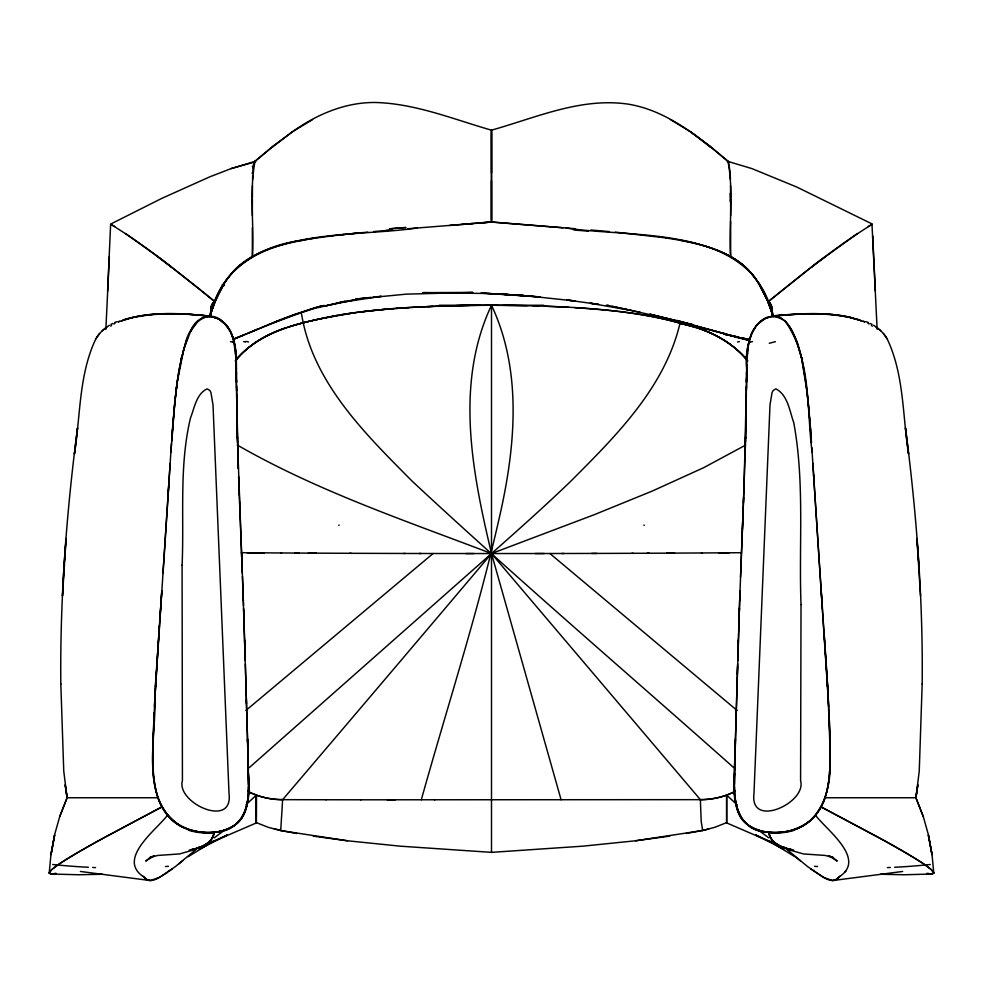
<?xml version="1.0" encoding="UTF-8"?>
<svg xmlns="http://www.w3.org/2000/svg" width="983" height="983" viewBox="0 0 983 983"><rect width="100%" height="100%" fill="white"/><g stroke="black" fill="none" stroke-linecap="round" stroke-linejoin="round"><path stroke-width="1.47" d="M158.226 878.102L167.245 872.56L169.113 870.471M252.348 215.547L252.373 198.922M252.447 256.44C254.339 225.082 249.104 192.226 255.002 161.507M256.354 797.078L256.354 822.931L211.591 842.234L227.294 834.96L199.316 849.214L214.343 840.625L188.122 856.721M312.606 119.582L292.295 131.857C316.575 114.507 345.193 102.146 375.494 102.49C415.649 103.596 453.31 119.226 491.488 130.174L491.5 222.072L563.001 227.773M491.5 132.226L491.5 221.986L452.192 225.218M491.537 172.885L491.488 130.161C536.104 117.653 581.039 97.145 628.358 104.173C659.519 109.26 686.343 127.593 710.439 146.995L690.496 131.722L710.07 146.197L728.464 161.691L730.222 172.91M794.878 856.721L768.657 840.625L783.684 849.214L755.706 834.96L771.409 842.234L726.646 822.894L726.646 795.1A77.19 77.079 0 0 1 700.363 799.658L434.461 799.769M820.83 807.51L821.432 806.416A55.871 55.785 7 0 0 825.093 797.754C830.561 779.703 830.365 760.572 830.094 741.882M922.177 684.119C923.086 598.426 916.5 512.807 905.478 427.863L908.562 454.085C902.492 415.846 904.188 374.486 887.17 338.914C884.036 333.126 879.023 328.85 873.604 325.287M491.5 220.081L491.463 180.725M491.512 130.678L491.512 131.292M252.373 197.78L252.471 185.504M256.28 822.587L268.138 827.293L280.499 830.524L347.454 840.784L400.302 846.179L491.5 852.359L582.698 846.179L635.546 840.784L702.501 830.524L714.862 827.293L726.72 822.587M734.473 784.373L734.596 771.974M746.281 396.37L745.495 442.522M746.539 388.285L746.994 359.053L748.788 342.403M236.657 390.484C235.293 370.677 239.348 349.334 230.071 330.952A34.491 34 57.9 0 0 226.471 325.557L219.184 319.143L210.509 316.268C211.173 311.808 209.502 303.587 215.056 301.83L224.21 283.436M734.829 760.731C735.505 779.433 731.217 800.236 740.752 817.475A24.022 23.543 -47.9 0 0 743.603 821.223C761.764 838.229 792.851 835.034 811.11 819.908C831.471 800.789 829.959 770.045 830.131 744.389C829.173 707.649 826.764 670.959 824.209 634.305M746.367 388.396L746.097 412.749M734.559 773.83C732.028 798.675 737.017 831.937 768.878 832.22C770.107 843.426 782.48 847.862 792.028 849.779M746.343 390.484L746.675 368.809M746.392 386.147L744.082 486.118M746.036 417.431L746.109 412.147M746.441 382.424L746.49 378.43M922.177 683.922L919.252 771.09L915.91 797.754L923.27 816.578L928.616 835.513L931.958 854.583L928.321 835.071L931.97 853.883L933.813 873.236L932.203 874.01L904.311 874.759L880.621 874.256M746.453 381.809L746.773 364.472L746.724 366.462M248.515 786.842L248.392 791.782M746.564 374.437L746.601 372.446M574.551 307.63C609.976 310.161 645.831 312.975 679.978 323.358C664.778 387.683 615.677 436.28 570.509 481.498C544.828 506.22 518.176 529.911 491.5 553.564C422.039 635.731 352.418 717.774 282.637 799.67L280.745 830.045L274.245 829.025M745.876 426.782L745.925 424.447M152.906 741.882C152.635 760.572 152.426 779.691 157.907 797.754A55.871 55.785 -7 0 0 161.544 806.416L162.17 807.51M734.682 767.084L734.731 764.639M745.79 430.149L745.962 421.707M252.57 179.594L252.668 175.92M746.675 368.465C743.418 347.392 756.505 302.199 785.073 321.06C811.712 358.451 806.379 408.707 812.105 452.266M746.834 361.658L747.621 348.007L749.845 337.992A42.662 42.601 -51 0 1 752.364 332.021L752.929 330.952A34.491 34 -57.9 0 1 756.529 325.557C767.293 311.955 786.363 315.875 801.55 313.835C818.077 313.282 834.8 313.798 850.983 317.435M745.581 438.602L746.072 418.512M734.657 770.709L734.94 756.369C733.613 784.446 728.821 831.126 768.903 832.22C770.168 844.016 783.795 848.329 793.785 850.111M734.915 757.131L737.189 679.302M735.751 730.148L739.72 599.409M737.004 685.851L737.545 666.499M734.989 754.551L735.063 751.946M736.23 714.358L736.365 709.517M737.324 674.178L737.619 664.004M734.928 760.166L735.886 725.786M736.095 719.114L736.292 712.663M737.017 686.539L737.262 677.828M738.036 651.692L737.778 660.404L738.331 639.97M745.642 436.894L743.418 502.891M737.901 654.076L738.049 649.247M735.137 749.353L735.21 746.773M736.156 717.037L735.898 725.282M738.294 642.98L738.847 625.544M744.967 459.97L745.36 447.068M153.016 737.791L155.904 677.84L161.814 590.758L160.008 616.894M735.186 747.633L735.468 738.897M738.749 626.884L739.413 608.121L738.884 622.644M739.314 610.062L740.027 590.697M739.658 600.466L742.755 520.978M744.094 484.779L742.411 529.702M746.945 357.493L747.006 356.104M740.518 577.242L743.615 497.693M742.018 538.303L742.3 531.434M154.012 712.7C154.368 750.312 143.137 800.518 179.545 825.364C197.128 834.776 221.875 836.177 237.837 822.673C253.442 806.244 247.102 781.03 248.171 760.731M105.869 329.244L109.334 256.649M154.896 695.264C157.157 737.668 135.863 809.992 189.387 829.64C207.831 835.292 233.622 833.756 243.772 814.624M107.614 291.214L110.637 224.075L161.703 198.419L209.809 176.829L231.165 168.572L255.777 161.654M154.405 706.298L159.393 625.593M830.033 763.975C831.028 792.212 818.851 826.433 787.322 831.421C772.417 833.854 754.711 832.675 743.627 821.124A28.519 27.954 -46.9 0 1 739.72 815.632A39.418 38.534 -56.4 0 1 738.282 812.437M155.388 686.539L155.904 677.828M237.419 438.602L235.969 358.144L233.635 340.044L230.305 331.468L224.702 323.751L218.337 318.775L210.534 316.182A72.939 72.939 0 0 1 210.595 312.545L211.603 305.59L213.508 302.371A2.593 2.593 0 0 1 215.068 301.818L202.203 291.238M155.228 691.786L168.695 486.573M252.877 171.005L253.602 164.173L254.818 161.47M165.242 538.598L170.157 463.448M165.255 538.573L162.969 573.359M168.056 495.113L171.484 442.964M170.895 452.266L174.655 403.866M171.779 438.639L172.099 434.265M172.086 434.302L172.418 429.915M171.644 441.293C174.691 406.458 175.834 370.64 187.741 337.402M747.141 353.364L747.363 350.624M210.657 311.636L210.964 308.674M172.406 429.952L172.738 425.578M173.082 421.265C175.502 395.326 177.481 368.994 185.345 344.001C188.797 325.164 209.182 304.349 225.537 324.648M702.747 829.541L702.562 830.5L708.755 829.025M102.379 874.256L78.689 874.759L50.797 874.01L49.187 873.236L51.03 853.883L54.679 835.071L51.042 854.583L54.384 835.513L59.73 816.578L67.09 797.754L63.748 771.09L60.823 683.922M174.642 403.902L177.223 382.203M247.839 799.179L246.893 805.237M176.092 390.89L176.633 386.565M747.51 349.272L747.879 346.557M248.441 773.83C251.058 798.638 245.897 831.962 214.122 832.22C213.065 843.353 200.434 847.887 190.972 849.779M180.909 360.564L181.204 358.365M210.866 309.362L211.935 304.73L213.471 302.481M177.21 382.24L183.882 348.744L190.788 330.878M248.269 764.639C247.863 782.198 251.132 801.428 242.248 817.475A24.022 23.543 47.9 0 1 239.397 821.223C232.799 828.042 223.374 831.335 214.097 832.22C212.832 844.016 199.205 848.329 189.215 850.111M748.112 345.205L751.172 334.65M214.097 832.22C212.795 843.217 200.679 847.776 191.206 849.681M421.302 799.781C448.531 702.292 480.171 605.847 501.723 506.896C515.866 440.593 521.211 368.306 491.5 305.258L485.565 305.283M210.055 316.157L211.456 311.685M747.35 360.405L745.827 358.586L747.559 353.204M210.19 315.396L213.348 305.934M212.537 308.146L209.858 316.784C230.6 223.768 345.524 238.734 416.829 228.031M185.332 344.038L186.967 339.43M212.684 308.084L215.056 301.83M211.603 311.132L215.056 301.941C181.474 274.847 147.868 246.991 111.018 224.529M59.73 816.578L67.102 797.754L65.185 784.999L67.102 797.754L157.907 797.754M213.434 305.713C224.738 266.368 263.432 244.865 301.978 240.393C276.334 245.443 248.244 252.938 230.993 274.097M215.056 301.707L217.722 295.502M244.251 813.555L244.718 812.437M49.175 872.72L52.062 869.279L57.714 865.015A299.532 12.46 -25.7 0 1 99.516 840.195L161.851 806.945L106.778 836.214A298.599 12.435 -25.7 0 0 58.476 864.499L51.521 869.771L49.15 872.953L51.349 874.047L55.417 873.457M218.693 293.536L225.451 281.494L230.993 274.048M190.038 332.242L197.927 321.06M190.776 330.915C198.468 310.186 223.067 313.651 230.636 332.021A42.662 42.601 51 0 1 233.155 337.992L235.379 348.007L236.129 360.282M109.396 325.287C103.977 328.85 98.964 333.126 95.83 338.914C78.812 374.486 80.508 415.846 74.438 454.085L77.522 427.863C66.5 512.807 59.926 598.426 60.823 684.119M225.451 281.556L229.518 275.904M95.83 338.914L99.578 333.52M829.971 880.166C833.645 881.493 837.221 879.355 839.531 876.615C866.699 858.724 826.003 829.627 815.509 815.214A49.101 48.99 -14.5 0 0 820.854 807.522M235.65 360.405C248.257 345.045 265.938 334.429 284.652 328.224M815.509 815.214C804.377 828.657 785.982 834.088 769.025 832.232M232.516 272.279L234.101 270.546M235.195 360.921A91.652 91.53 0 0 1 237.173 358.586C262.264 329.502 301.941 322.559 337.673 315.248M844.827 872.068L846.338 870.471M214.159 837.897L225.242 829.603M162.146 807.522A49.101 48.99 14.5 0 0 167.466 815.239C156.69 829.787 116.055 859.117 143.862 876.983C146.074 879.625 149.576 881.382 153.029 880.166M234.826 269.821L238.144 266.59M758.298 323.751L765.622 318.259L772.491 316.268C802.964 313.331 835.378 310.554 864.512 321.883M839.924 876.246L835.82 879.711L832.54 880.51L823.164 877.241L807.657 866.625L783.906 846.99M245.959 804.758L256.354 795.1A77.178 77.079 0 0 0 282.637 799.658L326.159 799.757M249.338 767.576L491.5 553.564L594.654 514.539L652.184 491.095L703.693 467.675L745.692 445.053M199.094 846.99L175.343 866.613L159.836 877.241L150.46 880.51L147.18 879.711L143.076 876.246M239.102 265.729L252.348 256.514L252.336 227.786M433.098 553.515L245.934 710.439M771.827 312.582L767.944 301.83L815.374 263.972L857.446 233.512M273.348 146.221L254.536 161.691L272.93 146.197L292.504 131.722L272.561 146.995M151.247 856.574L145.767 861.071L154.491 855.591L149.809 857.618L157.661 855.456L179.533 853.944L194.917 849.558M770.389 307.925L767.944 301.941C801.526 274.847 835.132 246.991 871.982 224.529M871.995 224.443L877.131 329.244M178.869 863.873L182.678 860.813M102.281 330.718L106.766 327.155M110.624 326.135L111.595 325.422M169.113 871.245L172.086 869.07M727.223 161.654L728.464 161.691L709.652 146.221M868.247 226.434L872.363 224.075L796.599 186.954L751.835 168.572L727.887 161.409M113.807 323.997L115.06 323.296M110.956 324.365L112.689 323.468M735.259 791.327L730.172 793.723A76.871 76.76 0 0 1 700.363 799.646L491.5 553.564C472.381 472.848 454.478 383.8 491.5 305.258C561.379 305.996 632.794 307.101 699.908 328.752C717.246 334.871 733.662 344.664 745.827 358.586A91.652 91.53 0 0 1 747.805 360.921M118.488 321.883C147.622 310.542 180.036 313.368 210.522 316.231A71.366 71.132 -82.3 0 1 210.645 312.52M258.75 328.703L245.357 334.417M117.911 321.908L119.508 321.232M265.705 325.754L248.576 333.028M265.447 325.852L268.15 324.722M267.683 324.918L270.608 323.702M243.108 335.35L234.224 339M246.131 334.048L232.602 339.626M114.618 322.571L116.756 321.699M269.92 323.985L311.218 309.08M272.168 323.063L276.678 321.257M121.855 320.974L122.752 320.642M232.713 339.332L293.315 315.015L324.132 305.381M124.657 319.979L126.696 319.328M123.096 319.905C151.357 311.304 181.523 312.975 210.522 316.231A73.639 73.639 0 0 1 210.608 312.483M312.275 308.748L314.388 308.097M315.445 307.777L320.753 306.217M231.165 168.572L255.113 161.409M289.186 326.786C332.414 313.749 377.546 308.809 422.543 306.843M127.778 319.008L130.051 318.381M131.255 318.074L132.496 317.779M752.511 341.593L748.579 342.514L750.103 342.133M317.939 307.667L344.787 301.388M345.131 301.302L324.734 306.057L357.026 299.422M136.502 316.907C160.905 312.299 185.984 313.38 210.522 316.231L208.224 316.293M358.648 298.967L339.921 302.555L381.318 296.313L373.786 297.087M686.22 833.486L702.612 830.414L701.198 821.309L700.363 799.67M56.252 873.445L50.797 874.01M340.597 314.769C390.472 306.942 441.097 305.504 491.5 305.258L491.5 852.408M316.845 237.923L332.967 235.76M355.305 312.594C316.268 319.61 272.918 324.709 242.604 352.897A91.837 91.714 0 0 0 236.399 359.471M669.706 836.14L635.546 840.784M832.994 880.51L902.615 871.466M358.217 312.213L384.771 309.387M332.918 235.76L355.846 233.254M338.545 235.097L344.222 234.458M370.775 297.419L355.748 299.065L406.323 294.138L472.798 292.43L422.715 292.639L488.907 293.524L523.878 295.465L480.994 293.069L540.429 296.94L496.833 293.794L531.791 296.338L575.399 301.031L566.761 299.999L598.708 304.374L590.07 303.219L630.865 310.37L657.91 316.415M349.936 233.843L367.753 232.123M472.823 223.51L461.949 224.431M477.48 223.043L491.5 222.072L466.618 224.038M373.749 231.57L392.156 230.01M386.036 230.526L392.217 230.01M387.732 309.141L393.642 308.662M407.626 228.756L465.045 224.21M449.514 225.451L457.279 224.824M396.604 308.441L408.449 307.63M213.975 832.232C197.018 834.088 178.623 828.657 167.491 815.214M414.371 307.274L438.086 306.18M427.593 306.61L432.692 306.389M437.84 306.192L449.956 305.799M443.026 306.008L469.641 305.406M455.891 305.652L475.059 305.344M932.203 874.01L926.748 873.445M473.695 305.357L480.515 305.295M701.383 552.974L729.337 552.79M718.634 552.864L741.415 552.704M647.035 553.245L674.596 553.122M666.744 553.159L702.034 552.962M591.631 553.441L633.212 553.306M631.909 553.306L649.345 553.245M535.305 553.54L563.824 553.49M561.846 553.503L596.939 553.417M439.278 305.258L543.722 305.258M465.942 553.552L544.275 553.527M825.093 797.754L915.91 797.754L923.27 816.578M387.081 799.793L434.953 799.769M360.626 799.793L395.301 799.793M491.5 305.271L497.435 305.283M419.176 553.49L473.904 553.552M403.595 553.466L421.154 553.503M325.963 799.757L360.97 799.793M349.788 553.306L405.266 553.466M308.404 553.122L351.091 553.306M294.667 553.048L316.256 553.159M280.966 552.962L298.906 553.073M281.617 552.974L241.585 552.704M247.188 552.741L264.366 552.864M503.37 305.308L527.109 305.652M774.776 316.293L772.491 316.268A71.366 71.132 82.3 0 0 772.355 312.52C771.913 308.969 772.38 302.887 767.944 301.83M533.044 305.799L538.979 305.983M544.914 306.18L568.629 307.274M575.374 228.756L491.5 221.986M566.171 228.031C637.475 238.734 752.376 223.768 773.154 316.772L770.463 308.146M590.844 230.01L609.251 231.57M615.309 232.123L666.155 237.923M749.882 339.221L738.503 337.919L721.018 332.795L742.595 338.533L695.706 326.061M749.918 339.196L738.503 337.919L747.24 339.811L735.997 336.641L747.24 339.811M347.454 840.784L313.294 836.14M80.385 871.466L150.006 880.51M748.96 339.614L743.345 338.828L749.169 340.216M927.583 873.457L931.651 874.047L933.85 872.953L931.479 869.771L924.524 864.499A298.599 12.435 25.7 0 0 876.234 836.214L821.149 806.945L883.41 840.17A299.532 12.46 25.7 0 1 925.236 864.991L930.938 869.279L933.825 872.72M296.78 833.486L280.438 830.5L280.253 829.541M846.498 316.907C822.095 312.299 797.016 313.38 772.478 316.231A73.639 73.639 0 0 0 772.392 312.483M606.413 305.086L609.374 305.725M612.335 306.364L640.425 312.397M607.691 305.369L630.865 310.37M232.897 342.133L234.31 342.465L234.888 345.205M230.489 341.593L234.421 342.514L231.828 334.65M791.794 849.681C782.493 847.801 769.898 843.156 768.903 832.22M850.504 317.779L859.904 319.905M852.949 318.381L855.222 319.008M695.681 326.037L724.569 333.704L676.759 320.47L694.244 325.631M696.087 327.486L679.978 323.358C702.181 327.794 724.09 337.083 740.506 352.995A91.837 91.714 0 0 1 746.601 359.471M856.304 319.328L858.343 319.979M745.053 338.607L749.267 339.983M741.932 337.611L746.933 339.307M788.083 849.558L803.467 853.944L825.339 855.456L833.191 857.618L828.509 855.591L837.233 861.071L831.753 856.574M698.348 328.224C716.349 334.195 733.281 344.197 745.827 358.586M860.248 320.642L861.145 320.974M866.244 321.699L868.382 322.571M863.492 321.232L865.089 321.908M222.269 284.505L224.48 285.537M247.741 791.327L249.743 792.347A76.539 76.428 0 0 0 282.637 799.634M870.311 323.468L872.044 324.365M824.774 878.102L810.914 869.07M867.94 323.296L869.193 323.997M237.308 445.053C317.411 491.119 405.5 520.72 491.5 553.564L561.096 799.781M792.224 330.915C788.931 324.943 784.311 318.578 777.418 316.698A15.728 15.101 -50.3 0 0 772.491 316.293A72.939 72.939 0 0 0 772.405 312.545L772.036 308.662M670.394 119.582L690.705 131.857M114.753 226.434L111.005 224.443M757.758 829.603L768.841 837.897M125.554 233.512L161.212 259.119L200.913 290.182M871.405 325.422L872.376 326.135M876.234 327.155L880.719 330.718M796.193 857.422L800.322 860.813M748.899 270.546C731.34 251.98 705.278 245.222 681.072 240.405C708.89 245.652 739.646 254.732 756.246 279.59M767.944 301.941A2.605 2.605 0 0 1 769.542 302.481L771.692 306.77L772.491 316.268A48.867 7.028 -7.2 0 1 774.395 316.305M742.878 264.857L730.652 256.514L730.664 221.433M737.066 710.439L549.902 553.515M733.662 767.576C626.503 672.335 517.402 579.208 412.491 481.498C365.541 434.191 312.643 382.731 301.548 313.97M769.492 302.371L772.048 308.699M737.041 804.758L726.646 795.1L726.646 822.931M744.856 266.59L752.007 274.048L758.79 283.436M784.999 321.011C799.634 337.796 802.3 361.044 805.79 382.24M750.484 272.316C761.235 284.419 767.821 299.545 772.552 314.867M883.422 333.52L887.17 338.914M757.549 281.556L767.096 299.631M727.998 161.507C733.896 192.226 728.661 225.082 730.553 256.44M759.994 285.463L767.944 301.707M792.212 330.878L797.668 344.038M796.021 339.393L801.563 358.304L806.908 390.89M235.441 353.204L237.173 358.586M772.122 313.479L772.945 316.157M736.107 805.237L735.161 799.179M235.121 346.557L235.49 349.272M801.796 358.365L802.091 360.564M805.777 382.203L808.358 403.902M806.896 390.865L809.181 412.577M772.134 309.362L772.282 310.874M808.345 403.866L809.918 421.265M235.637 350.624L235.859 353.364M809.55 416.89L810.594 429.952M919.056 567.044L916.93 538.512L920.518 595.931M810.262 425.578L811.221 438.639M810.582 429.915L810.914 434.302M810.901 434.265L811.516 442.964M818.876 555.96L827.612 686.539M822.39 608.182L821.186 590.758M811.798 447.314L813.813 477.763M812.843 463.448L818.888 555.985M813.568 474.875L827.772 691.786M827.096 677.828L828.595 706.298M875.386 291.214L872.671 235.981L873.174 246.02M828.104 695.264L830.23 754.932M828.988 712.7L829.984 737.791M730.246 173.61L730.43 179.594M235.994 356.104L236.055 357.493M239.557 502.264L242.15 568.616M242.322 573.261L237.358 436.894M238.709 479.409L239.582 502.891M241.511 551.893L243.022 591.582M243.526 605.589L242.973 590.697L245.983 686.539M242.457 576.431L243.342 600.466M238.611 476.558L239.238 494.842M243.686 610.062L243.968 618.454M734.608 791.782L734.485 786.842M243.587 608.121L244.251 626.884M246.905 719.114L246.708 712.663L247.249 730.148M247.556 739.499L247.63 741.821M247.114 725.786L248.072 760.166M237.898 455.559L238.316 468.682L236.719 396.37M244.669 639.97L244.964 651.692M247.79 746.773L247.863 749.353M244.153 625.544L245.222 660.404M246.844 717.037L247.052 723.771M246.966 721.411L247.138 726.793M247.532 738.897L247.814 747.633M237.763 451.246L238.033 459.97M246.364 699.626L248.011 754.551M245.811 679.302L246.094 689.525M247.937 751.995L248.085 757.131M245.381 664.004L246.77 714.358M248.343 770.709L248.06 756.369L248.367 769.468M245.996 685.851L246.475 703.705M237.505 442.522L236.891 413.278M236.203 363.059L236.276 366.462M236.227 364.472L236.547 381.809M237.038 421.707L237.21 430.149M237.075 424.447L237.124 426.782M236.399 372.446L236.436 374.437M248.404 771.974L248.527 784.373M236.534 380.421L236.559 382.424M236.928 415.096L236.964 417.431M730.529 185.504L730.627 197.78M236.866 410.415L236.903 412.749M236.608 386.147L236.891 412.147M236.706 394.81L236.768 401.052M813.887 870.471L813.887 871.245M730.627 198.922L730.652 215.547M200.876 318.836A16.785 16.232 51.5 0 1 210.546 316.084M225.66 324.537A35.523 35.449 52.1 0 1 231.939 334.613M772.478 316.121A16.785 16.232 -51.5 0 1 782.149 318.873M208.531 316.28A48.867 7.053 7.2 0 1 210.509 316.268M214.147 832.527A59.889 58.869 28.6 0 1 188.453 830.18M248.564 341.973A130.039 5.333 12.6 0 1 246.033 341.384M276.641 321.171A492.323 489.89 0.3 0 1 320.986 306.032M794.547 830.18A59.889 58.869 -28.6 0 1 768.853 832.527M775.427 341.691A129.965 14.081 -11.3 0 1 769.247 343.264M751.037 334.601A35.241 35.167 -52.1 0 1 758.151 323.616M256.366 795.05A70.776 70.678 0 0 1 247.913 791.426M188.613 829.664A47.209 47 26.3 0 1 167.307 815.374M815.693 815.374A47.209 47 -26.3 0 1 794.387 829.664M389.551 228.83A395.436 23.494 -4.4 0 1 405.967 227.503A393.556 24.28 -4.3 0 0 389.563 228.769M573.753 229.997A395.436 20.754 4.4 0 1 588.264 231.165M665.847 237.972A115.478 15.163 3.4 0 1 680.727 240.43M802.079 357.873A58.427 48.499 -61.9 0 1 802.411 359.778M739.388 341.605A126.881 5.198 -12.6 0 1 737.557 342.035M738.233 812.462A46.68 45.562 -59.1 0 1 736.034 805.249M734.756 799.228A110.317 107.11 -64.3 0 1 734.178 791.819M246.966 805.249A46.68 45.562 59.1 0 1 244.767 812.462M248.822 791.819A110.317 107.11 64.3 0 1 248.244 799.228M245.443 342.035A126.881 5.198 12.6 0 1 243.612 341.605M180.97 359.913A45.537 37.649 62.7 0 1 181.228 357.996M168.4 866.318A523.755 423.071 3.2 0 1 165.463 866.527M95.572 867.596A523.755 423.071 3.2 0 1 92.685 867.473M88.372 867.264A523.755 423.071 3.2 0 1 52.701 864.499M158.165 878.188A59.471 12.926 -47.5 0 1 152.979 880.215M171.792 267.388A315.224 4.104 36.3 0 1 158.337 257.153M644.307 525.315A741.096 3.662 31 0 1 643.865 525.057M132.189 317.742A192.484 25.509 3.8 0 1 134.782 317.153M252.361 166.262A541.965 6.672 88.2 0 1 252.778 167.823M252.262 173.672A260.925 2.445 89.1 0 1 252.447 172.394M730.209 193.196A260.925 2.199 -89.3 0 1 730.246 201.724M824.663 257.153A315.224 4.104 -36.3 0 1 811.208 267.388M339.135 525.057A741.096 3.662 -31 0 1 338.693 525.315M848.218 317.153A192.484 25.509 -3.8 0 1 850.811 317.742M930.299 864.499A523.755 423.071 -3.2 0 1 894.628 867.264M890.315 867.473A523.755 423.071 -3.2 0 1 887.428 867.596M817.537 866.527A523.755 423.071 -3.2 0 1 814.6 866.318M735.087 791.426A70.825 70.727 0 0 1 726.634 795.05M830.021 880.215A59.471 12.926 47.5 0 1 824.835 878.188M801.022 604.557L800.58 780.649C807.117 802.779 749.501 829.222 753.973 793.674L769.996 404.959L772.06 392.536L773.179 390.46L775.845 388.85C787.715 394.81 789.644 411.115 793.736 422.604C804.831 482.456 798.761 544.066 801.022 604.557M182.088 565.176L182.42 780.649C175.883 802.779 233.499 829.222 229.027 793.674L213.004 404.959L210.94 392.536L209.821 390.46L207.155 388.85C196.465 393.691 194.413 408.006 190.493 417.996C178.967 466.028 184.276 516.259 182.088 565.176M256.354 795.1L256.28 822.943L256.354 795.1M63.944 567.044L62.482 595.931L66.07 538.512L63.944 567.044M917.815 784.999L915.898 797.754L917.889 784.987M737.95 336.985L725.11 334.478L737.95 336.985M692.88 324.697L649.996 314.204L692.88 324.697M316.538 237.886A115.478 15.298 -3.4 0 0 301.597 240.38A115.466 15.323 -3.3 0 1 316.575 237.874"/></g></svg>
